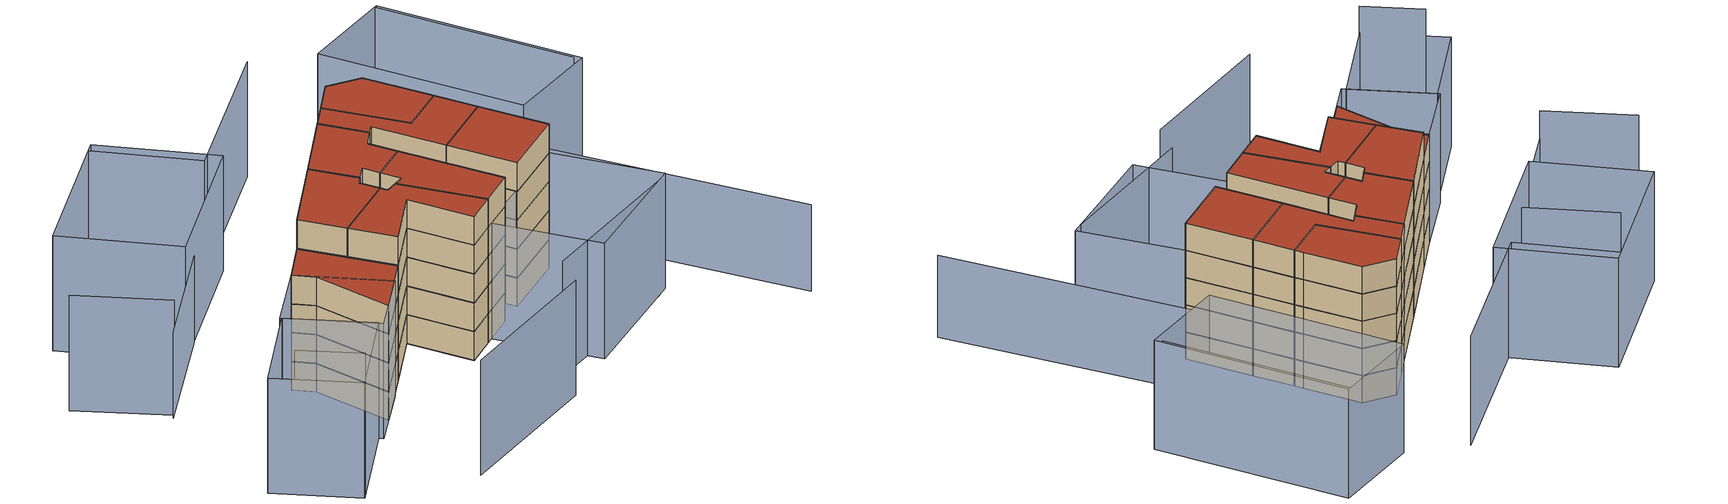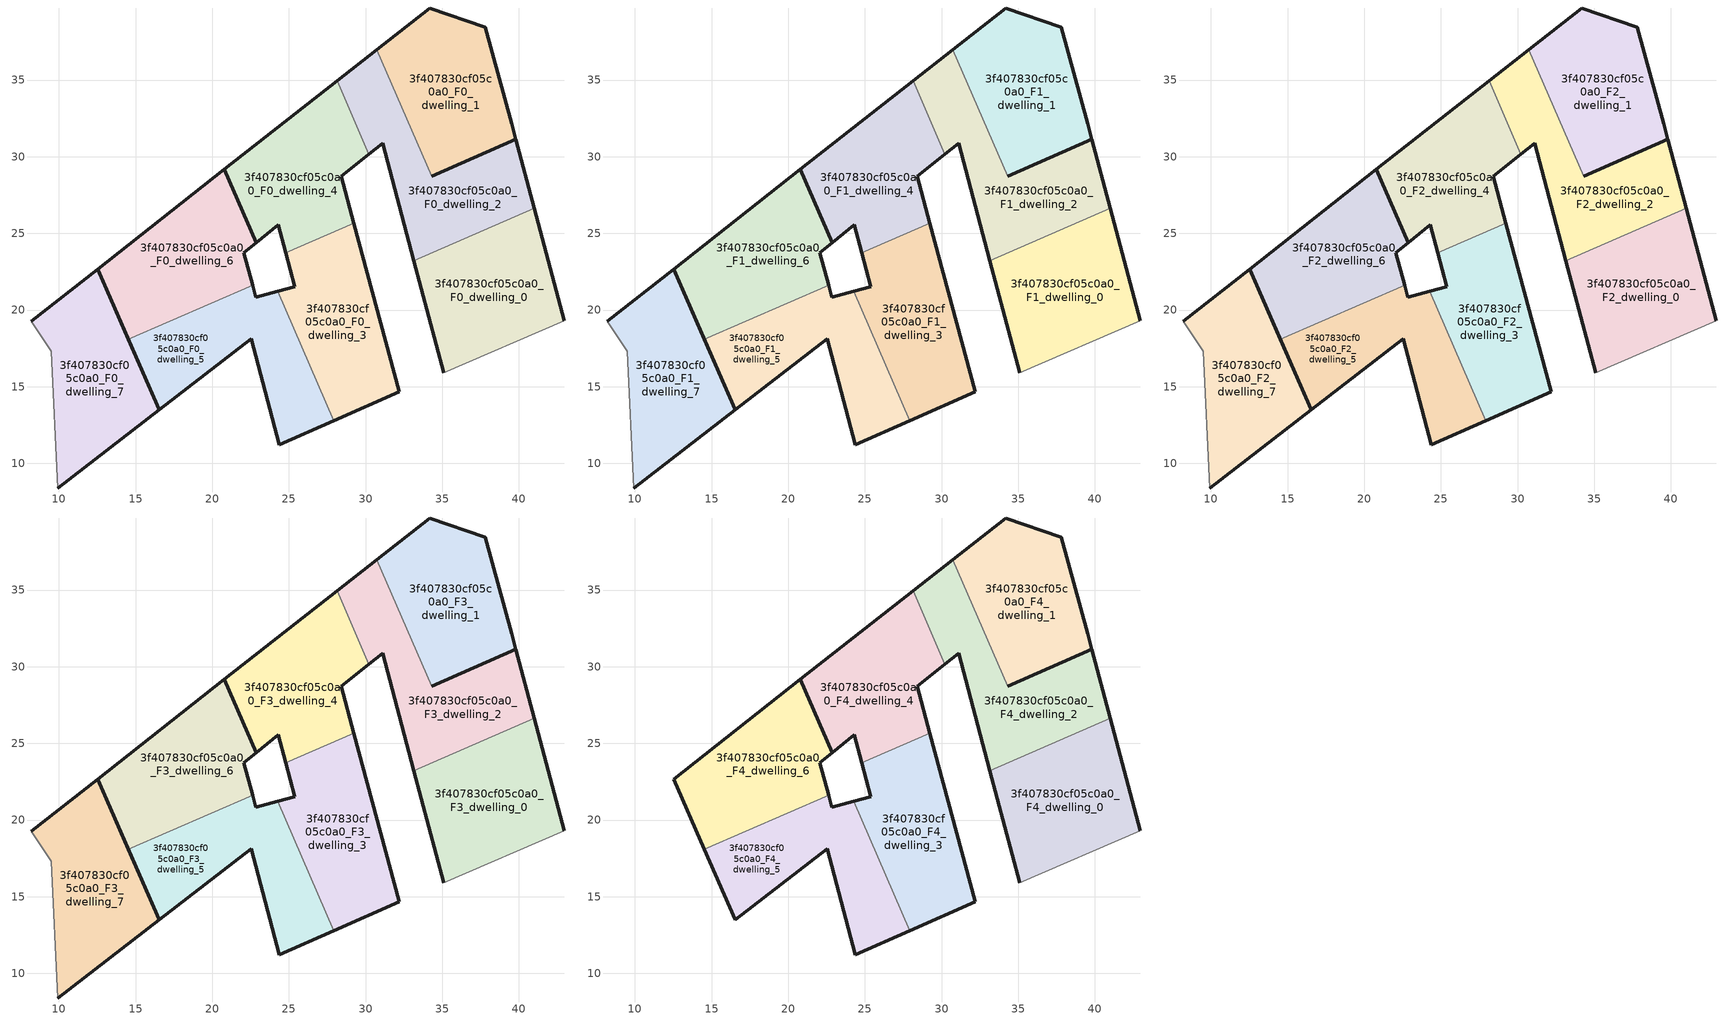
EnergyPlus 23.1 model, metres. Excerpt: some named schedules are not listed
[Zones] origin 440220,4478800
3f407830cf05c0a0_F0_dwelling_0
 floor ground (EU_floor_Construction): 42.96,19.3 41.01,26.62 33.16,23.21 35.09,15.92 z0
 wall outside (EU_wall_Construction): 35.09,15.92 33.16,23.21 / 41.01,26.62 42.96,19.3 z0:3
 wall adiabatic (EU_wall_Construction): 42.96,19.3 35.09,15.92 z0:3
 wall to 3f407830cf05c0a0_F0_dwelling_2 (EU_wall_Construction): 33.16,23.21 41.01,26.62 z0:3
3f407830cf05c0a0_F0_dwelling_1
 floor ground (EU_floor_Construction): 39.81,31.13 39.54,32.14 37.82,38.44 34.2,39.7 30.72,36.96 34.3,28.73 z0
 wall outside (EU_wall_Construction): 30.72,36.96 34.2,39.7 37.82,38.44 39.54,32.14 39.81,31.13 34.3,28.73 z0:3
 wall to 3f407830cf05c0a0_F0_dwelling_2 (EU_wall_Construction): 34.3,28.73 30.72,36.96 z0:3
3f407830cf05c0a0_F0_dwelling_2
 floor ground (EU_floor_Construction): 41.01,26.62 39.81,31.13 34.3,28.73 30.72,36.96 28.14,34.94 30.22,30.17 31.12,30.87 33.16,23.21 z0
 wall outside (EU_wall_Construction): 33.16,23.21 31.12,30.87 30.22,30.17 / 28.14,34.94 30.72,36.96 / 34.3,28.73 39.81,31.13 41.01,26.62 z0:3
 wall to 3f407830cf05c0a0_F0_dwelling_4 (EU_wall_Construction): 30.22,30.17 28.14,34.94 z0:3
3f407830cf05c0a0_F0_dwelling_3
 floor ground (EU_floor_Construction): 32.2,14.67 29.24,25.66 24.81,23.73 25.4,21.52 24.26,21.22 27.94,12.79 z0
 wall outside (EU_wall_Construction): 24.26,21.22 25.4,21.52 24.81,23.73 / 29.24,25.66 32.2,14.67 27.94,12.79 z0:3
 wall to 3f407830cf05c0a0_F0_dwelling_5 (EU_wall_Construction): 27.94,12.79 24.26,21.22 z0:3
 wall to 3f407830cf05c0a0_F0_dwelling_4 (EU_wall_Construction): 24.81,23.73 29.24,25.66 z0:3
3f407830cf05c0a0_F0_dwelling_4
 floor ground (EU_floor_Construction): 29.24,25.66 28.41,28.74 30.22,30.17 28.14,34.94 20.8,29.17 22.88,24.4 24.32,25.56 24.81,23.73 z0
 wall outside (EU_wall_Construction): 30.22,30.17 28.41,28.74 29.24,25.66 / 24.81,23.73 24.32,25.56 22.88,24.4 20.8,29.17 28.14,34.94 z0:3
3f407830cf05c0a0_F0_dwelling_5
 floor ground (EU_floor_Construction): 27.94,12.79 24.26,21.22 22.85,20.85 22.63,21.63 14.53,18.1 16.53,13.49 22.55,18.14 24.36,11.2 z0
 wall outside (EU_wall_Construction): 27.94,12.79 24.36,11.2 22.55,18.14 16.53,13.49 14.53,18.1 / 22.63,21.63 22.85,20.85 24.26,21.22 z0:3
 wall to 3f407830cf05c0a0_F0_dwelling_6 (EU_wall_Construction): 14.53,18.1 22.63,21.63 z0:3
3f407830cf05c0a0_F0_dwelling_6
 floor ground (EU_floor_Construction): 22.63,21.63 22.05,23.74 22.88,24.4 20.8,29.17 12.54,22.67 14.53,18.1 z0
 wall outside (EU_wall_Construction): 14.53,18.1 12.54,22.67 20.8,29.17 22.88,24.4 22.05,23.74 22.63,21.63 z0:3
3f407830cf05c0a0_F0_dwelling_7
 floor ground (EU_floor_Construction): 16.53,13.49 12.54,22.67 8.2,19.27 9.52,17.32 9.95,8.4 z0
 wall outside (EU_wall_Construction): 8.2,19.27 12.54,22.67 16.53,13.49 9.95,8.4 z0:3
 wall adiabatic (EU_wall_Construction): 9.95,8.4 9.52,17.32 8.2,19.27 z0:3
3f407830cf05c0a0_F1_dwelling_0
 floor to 3f407830cf05c0a0_F0_dwelling_0 (EU_floor_Construction): 42.96,19.3 41.01,26.62 33.16,23.21 35.09,15.92 z3
 wall outside (EU_wall_Construction): 35.09,15.92 33.16,23.21 / 41.01,26.62 42.96,19.3 z3:6
 wall adiabatic (EU_wall_Construction): 42.96,19.3 35.09,15.92 z3:6
 wall to 3f407830cf05c0a0_F1_dwelling_2 (EU_wall_Construction): 33.16,23.21 41.01,26.62 z3:6
3f407830cf05c0a0_F1_dwelling_1
 floor to 3f407830cf05c0a0_F0_dwelling_1 (EU_floor_Construction): 39.81,31.13 39.54,32.14 37.82,38.44 34.2,39.7 30.72,36.96 34.3,28.73 z3
 wall outside (EU_wall_Construction): 30.72,36.96 34.2,39.7 37.82,38.44 39.54,32.14 39.81,31.13 34.3,28.73 z3:6
 wall to 3f407830cf05c0a0_F1_dwelling_2 (EU_wall_Construction): 34.3,28.73 30.72,36.96 z3:6
3f407830cf05c0a0_F1_dwelling_2
 floor to 3f407830cf05c0a0_F0_dwelling_2 (EU_floor_Construction): 41.01,26.62 39.81,31.13 34.3,28.73 30.72,36.96 28.14,34.94 30.22,30.17 31.12,30.87 33.16,23.21 z3
 wall outside (EU_wall_Construction): 33.16,23.21 31.12,30.87 30.22,30.17 / 28.14,34.94 30.72,36.96 / 34.3,28.73 39.81,31.13 41.01,26.62 z3:6
 wall to 3f407830cf05c0a0_F1_dwelling_4 (EU_wall_Construction): 30.22,30.17 28.14,34.94 z3:6
3f407830cf05c0a0_F1_dwelling_3
 floor to 3f407830cf05c0a0_F0_dwelling_3 (EU_floor_Construction): 32.2,14.67 29.24,25.66 24.81,23.73 25.4,21.52 24.26,21.22 27.94,12.79 z3
 wall outside (EU_wall_Construction): 24.26,21.22 25.4,21.52 24.81,23.73 / 29.24,25.66 32.2,14.67 27.94,12.79 z3:6
 wall to 3f407830cf05c0a0_F1_dwelling_5 (EU_wall_Construction): 27.94,12.79 24.26,21.22 z3:6
 wall to 3f407830cf05c0a0_F1_dwelling_4 (EU_wall_Construction): 24.81,23.73 29.24,25.66 z3:6
3f407830cf05c0a0_F1_dwelling_4
 floor to 3f407830cf05c0a0_F0_dwelling_4 (EU_floor_Construction): 29.24,25.66 28.41,28.74 30.22,30.17 28.14,34.94 20.8,29.17 22.88,24.4 24.32,25.56 24.81,23.73 z3
 wall outside (EU_wall_Construction): 30.22,30.17 28.41,28.74 29.24,25.66 / 24.81,23.73 24.32,25.56 22.88,24.4 20.8,29.17 28.14,34.94 z3:6
3f407830cf05c0a0_F1_dwelling_5
 floor to 3f407830cf05c0a0_F0_dwelling_5 (EU_floor_Construction): 27.94,12.79 24.26,21.22 22.85,20.85 22.63,21.63 14.53,18.1 16.53,13.49 22.55,18.14 24.36,11.2 z3
 wall outside (EU_wall_Construction): 27.94,12.79 24.36,11.2 22.55,18.14 16.53,13.49 14.53,18.1 / 22.63,21.63 22.85,20.85 24.26,21.22 z3:6
 wall to 3f407830cf05c0a0_F1_dwelling_6 (EU_wall_Construction): 14.53,18.1 22.63,21.63 z3:6
3f407830cf05c0a0_F1_dwelling_6
 floor to 3f407830cf05c0a0_F0_dwelling_6 (EU_floor_Construction): 22.63,21.63 22.05,23.74 22.88,24.4 20.8,29.17 12.54,22.67 14.53,18.1 z3
 wall outside (EU_wall_Construction): 14.53,18.1 12.54,22.67 20.8,29.17 22.88,24.4 22.05,23.74 22.63,21.63 z3:6
3f407830cf05c0a0_F1_dwelling_7
 floor to 3f407830cf05c0a0_F0_dwelling_7 (EU_floor_Construction): 16.53,13.49 12.54,22.67 8.2,19.27 9.52,17.32 9.94,8.4 z3
 wall outside (EU_wall_Construction): 8.2,19.27 12.54,22.67 16.53,13.49 9.95,8.4 z3:6
 wall adiabatic (EU_wall_Construction): 9.95,8.4 9.52,17.32 8.2,19.27 z3:6
3f407830cf05c0a0_F2_dwelling_0
 floor to 3f407830cf05c0a0_F1_dwelling_0 (EU_floor_Construction): 42.96,19.3 41.01,26.62 33.16,23.21 35.09,15.92 z6
 wall outside (EU_wall_Construction): 35.09,15.92 33.16,23.21 / 41.01,26.62 42.96,19.3 z6:9
 wall adiabatic (EU_wall_Construction): 42.96,19.3 35.09,15.92 z6:9
 wall to 3f407830cf05c0a0_F2_dwelling_2 (EU_wall_Construction): 33.16,23.21 41.01,26.62 z6:9
3f407830cf05c0a0_F2_dwelling_1
 floor to 3f407830cf05c0a0_F1_dwelling_1 (EU_floor_Construction): 39.81,31.13 39.54,32.14 37.82,38.44 34.2,39.7 30.72,36.96 34.3,28.73 z6
 wall outside (EU_wall_Construction): 30.72,36.96 34.2,39.7 37.82,38.44 39.54,32.14 39.81,31.13 34.3,28.73 z6:9
 wall to 3f407830cf05c0a0_F2_dwelling_2 (EU_wall_Construction): 34.3,28.73 30.72,36.96 z6:9
3f407830cf05c0a0_F2_dwelling_2
 floor to 3f407830cf05c0a0_F1_dwelling_2 (EU_floor_Construction): 41.01,26.62 39.81,31.13 34.3,28.73 30.72,36.96 28.14,34.94 30.22,30.17 31.12,30.87 33.16,23.21 z6
 wall outside (EU_wall_Construction): 33.16,23.21 31.12,30.87 30.22,30.17 / 28.14,34.94 30.72,36.96 / 34.3,28.73 39.81,31.13 41.01,26.62 z6:9
 wall to 3f407830cf05c0a0_F2_dwelling_4 (EU_wall_Construction): 30.22,30.17 28.14,34.94 z6:9
3f407830cf05c0a0_F2_dwelling_3
 floor to 3f407830cf05c0a0_F1_dwelling_3 (EU_floor_Construction): 32.2,14.67 29.24,25.66 24.81,23.73 25.4,21.52 24.26,21.22 27.94,12.79 z6
 wall outside (EU_wall_Construction): 24.26,21.22 25.4,21.52 24.81,23.73 / 29.24,25.66 32.2,14.67 27.94,12.79 z6:9
 wall to 3f407830cf05c0a0_F2_dwelling_5 (EU_wall_Construction): 27.94,12.79 24.26,21.22 z6:9
 wall to 3f407830cf05c0a0_F2_dwelling_4 (EU_wall_Construction): 24.81,23.73 29.24,25.66 z6:9
3f407830cf05c0a0_F2_dwelling_4
 floor to 3f407830cf05c0a0_F1_dwelling_4 (EU_floor_Construction): 29.24,25.66 28.41,28.74 30.22,30.17 28.14,34.94 20.8,29.17 22.88,24.4 24.32,25.56 24.81,23.73 z6
 wall outside (EU_wall_Construction): 30.22,30.17 28.41,28.74 29.24,25.66 / 24.81,23.73 24.32,25.56 22.88,24.4 20.8,29.17 28.14,34.94 z6:9
3f407830cf05c0a0_F2_dwelling_5
 floor to 3f407830cf05c0a0_F1_dwelling_5 (EU_floor_Construction): 27.94,12.79 24.26,21.22 22.85,20.85 22.63,21.63 14.53,18.1 16.53,13.49 22.55,18.14 24.36,11.2 z6
 wall outside (EU_wall_Construction): 27.94,12.79 24.36,11.2 22.55,18.14 16.53,13.49 14.53,18.1 / 22.63,21.63 22.85,20.85 24.26,21.22 z6:9
 wall to 3f407830cf05c0a0_F2_dwelling_6 (EU_wall_Construction): 14.53,18.1 22.63,21.63 z6:9
3f407830cf05c0a0_F2_dwelling_6
 floor to 3f407830cf05c0a0_F1_dwelling_6 (EU_floor_Construction): 22.63,21.63 22.05,23.74 22.88,24.4 20.8,29.17 12.54,22.67 14.53,18.1 z6
 wall outside (EU_wall_Construction): 14.53,18.1 12.54,22.67 20.8,29.17 22.88,24.4 22.05,23.74 22.63,21.63 z6:9
3f407830cf05c0a0_F2_dwelling_7
 floor to 3f407830cf05c0a0_F1_dwelling_7 (EU_floor_Construction): 16.53,13.49 12.54,22.67 8.2,19.27 9.52,17.32 9.94,8.4 z6
 wall outside (EU_wall_Construction): 8.2,19.27 12.54,22.67 16.53,13.49 9.95,8.4 z6:9
 wall adiabatic (EU_wall_Construction): 9.95,8.4 9.52,17.32 8.2,19.27 z6:9
3f407830cf05c0a0_F3_dwelling_0
 floor to 3f407830cf05c0a0_F2_dwelling_0 (EU_floor_Construction): 42.96,19.3 41.01,26.62 33.16,23.21 35.09,15.92 z9
 wall outside (EU_wall_Construction): 35.09,15.92 33.16,23.21 / 41.01,26.62 42.96,19.3 z9:12
 wall adiabatic (EU_wall_Construction): 42.96,19.3 35.09,15.92 z9:12
 wall to 3f407830cf05c0a0_F3_dwelling_2 (EU_wall_Construction): 33.16,23.21 41.01,26.62 z9:12
3f407830cf05c0a0_F3_dwelling_1
 floor to 3f407830cf05c0a0_F2_dwelling_1 (EU_floor_Construction): 39.81,31.13 39.54,32.14 37.82,38.44 34.2,39.7 30.72,36.96 34.3,28.73 z9
 wall outside (EU_wall_Construction): 30.72,36.96 34.2,39.7 37.82,38.44 39.54,32.14 39.81,31.13 34.3,28.73 z9:12
 wall to 3f407830cf05c0a0_F3_dwelling_2 (EU_wall_Construction): 34.3,28.73 30.72,36.96 z9:12
3f407830cf05c0a0_F3_dwelling_2
 floor to 3f407830cf05c0a0_F2_dwelling_2 (EU_floor_Construction): 41.01,26.62 39.81,31.13 34.3,28.73 30.72,36.96 28.14,34.94 30.22,30.17 31.12,30.87 33.16,23.21 z9
 wall outside (EU_wall_Construction): 33.16,23.21 31.12,30.87 30.22,30.17 / 28.14,34.94 30.72,36.96 / 34.3,28.73 39.81,31.13 41.01,26.62 z9:12
 wall to 3f407830cf05c0a0_F3_dwelling_4 (EU_wall_Construction): 30.22,30.17 28.14,34.94 z9:12
3f407830cf05c0a0_F3_dwelling_3
 floor to 3f407830cf05c0a0_F2_dwelling_3 (EU_floor_Construction): 32.2,14.67 29.24,25.66 24.81,23.73 25.4,21.52 24.26,21.22 27.94,12.79 z9
 wall outside (EU_wall_Construction): 24.26,21.22 25.4,21.52 24.81,23.73 / 29.24,25.66 32.2,14.67 27.94,12.79 z9:12
 wall to 3f407830cf05c0a0_F3_dwelling_5 (EU_wall_Construction): 27.94,12.79 24.26,21.22 z9:12
 wall to 3f407830cf05c0a0_F3_dwelling_4 (EU_wall_Construction): 24.81,23.73 29.24,25.66 z9:12
3f407830cf05c0a0_F3_dwelling_4
 floor to 3f407830cf05c0a0_F2_dwelling_4 (EU_floor_Construction): 29.24,25.66 28.41,28.74 30.22,30.17 28.14,34.94 20.8,29.17 22.88,24.4 24.32,25.56 24.81,23.73 z9
 wall outside (EU_wall_Construction): 30.22,30.17 28.41,28.74 29.24,25.66 / 24.81,23.73 24.32,25.56 22.88,24.4 20.8,29.17 28.14,34.94 z9:12
3f407830cf05c0a0_F3_dwelling_5
 floor to 3f407830cf05c0a0_F2_dwelling_5 (EU_floor_Construction): 27.94,12.79 24.26,21.22 22.85,20.85 22.63,21.63 14.53,18.1 16.53,13.49 22.55,18.14 24.36,11.2 z9
 wall outside (EU_wall_Construction): 27.94,12.79 24.36,11.2 22.55,18.14 16.53,13.49 14.53,18.1 / 22.63,21.63 22.85,20.85 24.26,21.22 z9:12
 wall to 3f407830cf05c0a0_F3_dwelling_6 (EU_wall_Construction): 14.53,18.1 22.63,21.63 z9:12
3f407830cf05c0a0_F3_dwelling_6
 floor to 3f407830cf05c0a0_F2_dwelling_6 (EU_floor_Construction): 22.63,21.63 22.05,23.74 22.88,24.4 20.8,29.17 12.54,22.67 14.53,18.1 z9
 wall outside (EU_wall_Construction): 14.53,18.1 12.54,22.67 20.8,29.17 22.88,24.4 22.05,23.74 22.63,21.63 z9:12
3f407830cf05c0a0_F3_dwelling_7
 floor to 3f407830cf05c0a0_F2_dwelling_7 (EU_floor_Construction): 16.53,13.49 12.54,22.67 8.2,19.27 9.52,17.32 9.94,8.4 z9
 wall outside (EU_wall_Construction): 8.2,19.27 12.54,22.67 16.53,13.49 9.95,8.4 z9:12
 wall adiabatic (EU_wall_Construction): 9.95,8.4 9.52,17.32 8.2,19.27 z9:12
 roof outside (EU_roof_Construction): 12.54,22.67 16.53,13.49 9.95,8.4 9.52,17.32 8.2,19.27 z12
3f407830cf05c0a0_F4_dwelling_0
 floor to 3f407830cf05c0a0_F3_dwelling_0 (EU_floor_Construction): 42.96,19.3 41.01,26.62 33.16,23.21 35.09,15.92 z12
 wall outside (EU_wall_Construction): 35.09,15.92 33.16,23.21 / 41.01,26.62 42.96,19.3 z12:15
 wall adiabatic (EU_wall_Construction): 42.96,19.3 35.09,15.92 z12:15
 wall to 3f407830cf05c0a0_F4_dwelling_2 (EU_wall_Construction): 33.16,23.21 41.01,26.62 z12:15
 roof outside (EU_roof_Construction): 41.01,26.62 42.96,19.3 35.09,15.92 33.16,23.21 z15
3f407830cf05c0a0_F4_dwelling_1
 floor to 3f407830cf05c0a0_F3_dwelling_1 (EU_floor_Construction): 39.81,31.13 39.54,32.14 37.82,38.44 34.2,39.7 30.72,36.96 34.3,28.73 z12
 wall outside (EU_wall_Construction): 30.72,36.96 34.2,39.7 37.82,38.44 39.54,32.14 39.81,31.13 34.3,28.73 z12:15
 wall to 3f407830cf05c0a0_F4_dwelling_2 (EU_wall_Construction): 34.3,28.73 30.72,36.96 z12:15
 roof outside (EU_roof_Construction): 37.82,38.44 39.54,32.14 39.81,31.13 34.3,28.73 30.72,36.96 34.2,39.7 z15
3f407830cf05c0a0_F4_dwelling_2
 floor to 3f407830cf05c0a0_F3_dwelling_2 (EU_floor_Construction): 41.01,26.62 39.81,31.13 34.3,28.73 30.72,36.96 28.14,34.94 30.22,30.17 31.12,30.87 33.16,23.21 z12
 wall outside (EU_wall_Construction): 33.16,23.21 31.12,30.87 30.22,30.17 / 28.14,34.94 30.72,36.96 / 34.3,28.73 39.81,31.13 41.01,26.62 z12:15
 wall to 3f407830cf05c0a0_F4_dwelling_4 (EU_wall_Construction): 30.22,30.17 28.14,34.94 z12:15
 roof outside (EU_roof_Construction): 39.81,31.13 41.01,26.62 33.16,23.21 31.12,30.87 30.22,30.17 28.14,34.94 30.72,36.96 34.3,28.73 z15
3f407830cf05c0a0_F4_dwelling_3
 floor to 3f407830cf05c0a0_F3_dwelling_3 (EU_floor_Construction): 32.2,14.67 29.24,25.66 24.81,23.73 25.4,21.52 24.26,21.22 27.94,12.79 z12
 wall outside (EU_wall_Construction): 24.26,21.22 25.4,21.52 24.81,23.73 / 29.24,25.66 32.2,14.67 27.94,12.79 z12:15
 wall to 3f407830cf05c0a0_F4_dwelling_5 (EU_wall_Construction): 27.94,12.79 24.26,21.22 z12:15
 wall to 3f407830cf05c0a0_F4_dwelling_4 (EU_wall_Construction): 24.81,23.73 29.24,25.66 z12:15
 roof outside (EU_roof_Construction): 29.24,25.66 32.2,14.67 27.94,12.79 24.26,21.22 25.4,21.52 24.81,23.73 z15
3f407830cf05c0a0_F4_dwelling_4
 floor to 3f407830cf05c0a0_F3_dwelling_4 (EU_floor_Construction): 29.24,25.66 28.41,28.74 30.22,30.17 28.14,34.94 20.8,29.17 22.88,24.4 24.32,25.56 24.81,23.73 z12
 wall outside (EU_wall_Construction): 30.22,30.17 28.41,28.74 29.24,25.66 / 24.81,23.73 24.32,25.56 22.88,24.4 20.8,29.17 28.14,34.94 z12:15
 roof outside (EU_roof_Construction): 28.14,34.94 30.22,30.17 28.41,28.74 29.24,25.66 24.81,23.73 24.32,25.56 22.88,24.4 20.8,29.17 z15
3f407830cf05c0a0_F4_dwelling_5
 floor to 3f407830cf05c0a0_F3_dwelling_5 (EU_floor_Construction): 27.94,12.79 24.26,21.22 22.85,20.85 22.63,21.63 14.53,18.1 16.53,13.49 22.55,18.14 24.36,11.2 z12
 wall outside (EU_wall_Construction): 27.94,12.79 24.36,11.2 22.55,18.14 16.53,13.49 14.53,18.1 / 22.63,21.63 22.85,20.85 24.26,21.22 z12:15
 wall to 3f407830cf05c0a0_F4_dwelling_6 (EU_wall_Construction): 14.53,18.1 22.63,21.63 z12:15
 roof outside (EU_roof_Construction): 24.26,21.22 27.94,12.79 24.36,11.2 22.55,18.14 16.53,13.49 14.53,18.1 22.63,21.63 22.85,20.85 z15
3f407830cf05c0a0_F4_dwelling_6
 floor to 3f407830cf05c0a0_F3_dwelling_6 (EU_floor_Construction): 22.63,21.63 22.05,23.74 22.88,24.4 20.8,29.17 12.54,22.67 14.53,18.1 z12
 wall outside (EU_wall_Construction): 14.53,18.1 12.54,22.67 20.8,29.17 22.88,24.4 22.05,23.74 22.63,21.63 z12:15
 roof outside (EU_roof_Construction): 20.8,29.17 22.88,24.4 22.05,23.74 22.63,21.63 14.53,18.1 12.54,22.67 z15
shading: -6.96,4.36 -2.94,-0.86 z0:15; -9.02,31.32 -2.99,23.63 / 7.77,-5.48 25.72,-0.52 / 27.74,3.03 45.99,8.02 / 37.11,52.48 19.61,41.28 / 19.61,41.28 13.69,50.54 / 58.69,31.19 53.35,51.64 / 6.75,6.63 -3.06,-0.9 / -3.06,-0.9 -8.57,6.28 / -8.57,6.28 1.24,13.81 / 1.24,13.81 6.75,6.63 / 6.95,6.16 1.11,13.98 / 1.11,13.98 8.2,19.27 / 8.2,19.27 14.04,11.45 / 14.04,11.45 6.95,6.16 / 47.35,8.58 33.02,2.72 / 33.02,2.72 28.63,13.44 / 28.63,13.44 42.96,19.3 / 42.96,19.3 47.35,8.58 / 48.38,27.73 42.82,48.87 / 42.82,48.87 53.62,51.71 / 53.62,51.71 59.18,30.56 / 59.18,30.56 48.38,27.73 / -1.18,40.91 14.74,51.27 / 14.74,51.27 21.6,40.75 / 21.6,40.75 5.67,30.38 / 5.67,30.38 -1.18,40.91 z0:12; 3.27,40.54 9.15,32.62 / 9.15,32.62 -3.52,23.21 / 56.26,-1.62 46.7,27.21 z0:9
[Building]
EU S2 Campaign: North Axis=0; Terrain=City; Solar Distribution=FullExterior
[Site:Location]
Madrid: Latitude=40.5; Longitude=-3.5; Time Zone=1; Elevation=609
[SizingPeriod:WeatherFileDays]
AnnualSizingPeriod: Begin Month=1; Begin Day of Month=1; End Month=12; End Day of Month=31; Day of Week for Start Day=Monday; Use Weather File Daylight Saving Period=No; Use Weather File Rain and Snow Indicators=No
[MATERIAL]
EU_InternalMass_Material: Roughness=MediumRough; Thickness=0.1; Conductivity=1; Density=1800; Specific Heat=900; Thermal Absorptance=0.9; Solar Absorptance=0.7; Visible Absorptance=0.7
[MATERIAL:NOMASS] Roughness=MediumRough; Thermal Absorptance=0.9; Solar Absorptance=0.7; Visible Absorptance=0.7
Name | Thermal Resistance
EU_wall_NoMass | 0.609216
EU_roof_NoMass | 0.513268
EU_floor_NoMass | 0.568163
[CONSTRUCTION]
EU_wall_Construction: EU_wall_NoMass
EU_roof_Construction: EU_roof_NoMass
EU_floor_Construction: EU_floor_NoMass
EU_InternalMass_Construction: EU_InternalMass_Material
[ZONE] Type=1; Multiplier=1; Ceiling Height=autocalculate; Floor Area=autocalculate; Part of Total Floor Area=Yes
Name | Volume
3f407830cf05c0a0_F0_dwelling_0 | 191.929
3f407830cf05c0a0_F1_dwelling_0; 3f407830cf05c0a0_F2_dwelling_0; 3f407830cf05c0a0_F3_dwelling_0; 3f407830cf05c0a0_F4_dwelling_0 | 191.93
3f407830cf05c0a0_F0_dwelling_1; 3f407830cf05c0a0_F1_dwelling_1; 3f407830cf05c0a0_F2_dwelling_1; 3f407830cf05c0a0_F3_dwelling_1; 3f407830cf05c0a0_F4_dwelling_1 | 184.603
3f407830cf05c0a0_F0_dwelling_2 | 191.925
3f407830cf05c0a0_F1_dwelling_2; 3f407830cf05c0a0_F2_dwelling_2; 3f407830cf05c0a0_F3_dwelling_2; 3f407830cf05c0a0_F4_dwelling_2 | 191.923
3f407830cf05c0a0_F0_dwelling_3; 3f407830cf05c0a0_F1_dwelling_3; 3f407830cf05c0a0_F2_dwelling_3; 3f407830cf05c0a0_F3_dwelling_3; 3f407830cf05c0a0_F4_dwelling_3 | 177.275
3f407830cf05c0a0_F0_dwelling_4 | 177.285
3f407830cf05c0a0_F1_dwelling_4; 3f407830cf05c0a0_F2_dwelling_4; 3f407830cf05c0a0_F3_dwelling_4; 3f407830cf05c0a0_F4_dwelling_4 | 177.286
3f407830cf05c0a0_F0_dwelling_5 | 184.614
3f407830cf05c0a0_F1_dwelling_5; 3f407830cf05c0a0_F2_dwelling_5; 3f407830cf05c0a0_F3_dwelling_5; 3f407830cf05c0a0_F4_dwelling_5 | 184.615
3f407830cf05c0a0_F0_dwelling_6 | 184.604
3f407830cf05c0a0_F1_dwelling_6; 3f407830cf05c0a0_F2_dwelling_6; 3f407830cf05c0a0_F3_dwelling_6; 3f407830cf05c0a0_F4_dwelling_6; 3f407830cf05c0a0_F0_dwelling_7 | 184.605
3f407830cf05c0a0_F1_dwelling_7; 3f407830cf05c0a0_F2_dwelling_7; 3f407830cf05c0a0_F3_dwelling_7 | 184.606
[INTERNALMASS] Construction=EU_InternalMass_Construction
Name | Zone or ZoneList | Surface Area
3f407830cf05c0a0_F0_dwelling_0_EU_InternalMass | 3f407830cf05c0a0_F0_dwelling_0 | 63.9775
3f407830cf05c0a0_F0_dwelling_1_EU_InternalMass | 3f407830cf05c0a0_F0_dwelling_1 | 61.5342
3f407830cf05c0a0_F0_dwelling_2_EU_InternalMass | 3f407830cf05c0a0_F0_dwelling_2 | 63.9755
3f407830cf05c0a0_F0_dwelling_3_EU_InternalMass | 3f407830cf05c0a0_F0_dwelling_3 | 59.0924
3f407830cf05c0a0_F0_dwelling_4_EU_InternalMass | 3f407830cf05c0a0_F0_dwelling_4 | 59.0918
3f407830cf05c0a0_F0_dwelling_5_EU_InternalMass | 3f407830cf05c0a0_F0_dwelling_5 | 61.5371
3f407830cf05c0a0_F0_dwelling_6_EU_InternalMass | 3f407830cf05c0a0_F0_dwelling_6 | 61.5336
3f407830cf05c0a0_F0_dwelling_7_EU_InternalMass | 3f407830cf05c0a0_F0_dwelling_7 | 61.535
3f407830cf05c0a0_F1_dwelling_0_EU_InternalMass | 3f407830cf05c0a0_F1_dwelling_0 | 63.9775
3f407830cf05c0a0_F1_dwelling_1_EU_InternalMass | 3f407830cf05c0a0_F1_dwelling_1 | 61.5342
3f407830cf05c0a0_F1_dwelling_2_EU_InternalMass | 3f407830cf05c0a0_F1_dwelling_2 | 63.9755
3f407830cf05c0a0_F1_dwelling_3_EU_InternalMass | 3f407830cf05c0a0_F1_dwelling_3 | 59.0924
3f407830cf05c0a0_F1_dwelling_4_EU_InternalMass | 3f407830cf05c0a0_F1_dwelling_4 | 59.0918
3f407830cf05c0a0_F1_dwelling_5_EU_InternalMass | 3f407830cf05c0a0_F1_dwelling_5 | 61.5371
3f407830cf05c0a0_F1_dwelling_6_EU_InternalMass | 3f407830cf05c0a0_F1_dwelling_6 | 61.5336
3f407830cf05c0a0_F1_dwelling_7_EU_InternalMass | 3f407830cf05c0a0_F1_dwelling_7 | 61.535
3f407830cf05c0a0_F2_dwelling_0_EU_InternalMass | 3f407830cf05c0a0_F2_dwelling_0 | 63.9775
3f407830cf05c0a0_F2_dwelling_1_EU_InternalMass | 3f407830cf05c0a0_F2_dwelling_1 | 61.5342
3f407830cf05c0a0_F2_dwelling_2_EU_InternalMass | 3f407830cf05c0a0_F2_dwelling_2 | 63.9755
3f407830cf05c0a0_F2_dwelling_3_EU_InternalMass | 3f407830cf05c0a0_F2_dwelling_3 | 59.0924
3f407830cf05c0a0_F2_dwelling_4_EU_InternalMass | 3f407830cf05c0a0_F2_dwelling_4 | 59.0918
3f407830cf05c0a0_F2_dwelling_5_EU_InternalMass | 3f407830cf05c0a0_F2_dwelling_5 | 61.5371
3f407830cf05c0a0_F2_dwelling_6_EU_InternalMass | 3f407830cf05c0a0_F2_dwelling_6 | 61.5336
3f407830cf05c0a0_F2_dwelling_7_EU_InternalMass | 3f407830cf05c0a0_F2_dwelling_7 | 61.535
3f407830cf05c0a0_F3_dwelling_0_EU_InternalMass | 3f407830cf05c0a0_F3_dwelling_0 | 63.9775
3f407830cf05c0a0_F3_dwelling_1_EU_InternalMass | 3f407830cf05c0a0_F3_dwelling_1 | 61.5342
3f407830cf05c0a0_F3_dwelling_2_EU_InternalMass | 3f407830cf05c0a0_F3_dwelling_2 | 63.9755
3f407830cf05c0a0_F3_dwelling_3_EU_InternalMass | 3f407830cf05c0a0_F3_dwelling_3 | 59.0924
3f407830cf05c0a0_F3_dwelling_4_EU_InternalMass | 3f407830cf05c0a0_F3_dwelling_4 | 59.0918
3f407830cf05c0a0_F3_dwelling_5_EU_InternalMass | 3f407830cf05c0a0_F3_dwelling_5 | 61.5371
3f407830cf05c0a0_F3_dwelling_6_EU_InternalMass | 3f407830cf05c0a0_F3_dwelling_6 | 61.5336
3f407830cf05c0a0_F3_dwelling_7_EU_InternalMass | 3f407830cf05c0a0_F3_dwelling_7 | 61.535
3f407830cf05c0a0_F4_dwelling_0_EU_InternalMass | 3f407830cf05c0a0_F4_dwelling_0 | 70.3345
3f407830cf05c0a0_F4_dwelling_1_EU_InternalMass | 3f407830cf05c0a0_F4_dwelling_1 | 60.0004
3f407830cf05c0a0_F4_dwelling_2_EU_InternalMass | 3f407830cf05c0a0_F4_dwelling_2 | 47.8394
3f407830cf05c0a0_F4_dwelling_3_EU_InternalMass | 3f407830cf05c0a0_F4_dwelling_3 | 48.1663
3f407830cf05c0a0_F4_dwelling_4_EU_InternalMass | 3f407830cf05c0a0_F4_dwelling_4 | 145.6
3f407830cf05c0a0_F4_dwelling_5_EU_InternalMass | 3f407830cf05c0a0_F4_dwelling_5 | 85.8163
3f407830cf05c0a0_F4_dwelling_6_EU_InternalMass | 3f407830cf05c0a0_F4_dwelling_6 | 34.5263
[OTHEREQUIPMENT] Fuel Type=Electricity; Design Level Calculation Method=Watts/Area; Power per Zone Floor Area=1; Fraction Latent=0; Fraction Radiant=0; Fraction Lost=0; Carbon Dioxide Generation Rate=0; EndUse Subcategory=EU_Step8_InternalGains
Name | Zone or ZoneList or Space or SpaceList | Schedule
EU_Step8_InternalGain_3f407830cf05c0a0_F0_dwelling_0_f000 | 3f407830cf05c0a0_F0_dwelling_0 | EU_Step8_GainSchedule_3f407830cf05c0a0_F0_dwelling_0_f000
EU_Step8_InternalGain_3f407830cf05c0a0_F0_dwelling_1_f000 | 3f407830cf05c0a0_F0_dwelling_1 | EU_Step8_GainSchedule_3f407830cf05c0a0_F0_dwelling_1_f000
EU_Step8_InternalGain_3f407830cf05c0a0_F0_dwelling_2_f000 | 3f407830cf05c0a0_F0_dwelling_2 | EU_Step8_GainSchedule_3f407830cf05c0a0_F0_dwelling_2_f000
EU_Step8_InternalGain_3f407830cf05c0a0_F0_dwelling_3_f000 | 3f407830cf05c0a0_F0_dwelling_3 | EU_Step8_GainSchedule_3f407830cf05c0a0_F0_dwelling_3_f000
EU_Step8_InternalGain_3f407830cf05c0a0_F0_dwelling_4_f000 | 3f407830cf05c0a0_F0_dwelling_4 | EU_Step8_GainSchedule_3f407830cf05c0a0_F0_dwelling_4_f000
EU_Step8_InternalGain_3f407830cf05c0a0_F0_dwelling_5_f000 | 3f407830cf05c0a0_F0_dwelling_5 | EU_Step8_GainSchedule_3f407830cf05c0a0_F0_dwelling_5_f000
EU_Step8_InternalGain_3f407830cf05c0a0_F0_dwelling_6_f000 | 3f407830cf05c0a0_F0_dwelling_6 | EU_Step8_GainSchedule_3f407830cf05c0a0_F0_dwelling_6_f000
EU_Step8_InternalGain_3f407830cf05c0a0_F0_dwelling_7_f000 | 3f407830cf05c0a0_F0_dwelling_7 | EU_Step8_GainSchedule_3f407830cf05c0a0_F0_dwelling_7_f000
EU_Step8_InternalGain_3f407830cf05c0a0_F1_dwelling_0_f000 | 3f407830cf05c0a0_F1_dwelling_0 | EU_Step8_GainSchedule_3f407830cf05c0a0_F1_dwelling_0_f000
EU_Step8_InternalGain_3f407830cf05c0a0_F1_dwelling_1_f000 | 3f407830cf05c0a0_F1_dwelling_1 | EU_Step8_GainSchedule_3f407830cf05c0a0_F1_dwelling_1_f000
EU_Step8_InternalGain_3f407830cf05c0a0_F1_dwelling_2_f000 | 3f407830cf05c0a0_F1_dwelling_2 | EU_Step8_GainSchedule_3f407830cf05c0a0_F1_dwelling_2_f000
EU_Step8_InternalGain_3f407830cf05c0a0_F1_dwelling_3_f000 | 3f407830cf05c0a0_F1_dwelling_3 | EU_Step8_GainSchedule_3f407830cf05c0a0_F1_dwelling_3_f000
EU_Step8_InternalGain_3f407830cf05c0a0_F1_dwelling_4_f000 | 3f407830cf05c0a0_F1_dwelling_4 | EU_Step8_GainSchedule_3f407830cf05c0a0_F1_dwelling_4_f000
EU_Step8_InternalGain_3f407830cf05c0a0_F1_dwelling_5_f000 | 3f407830cf05c0a0_F1_dwelling_5 | EU_Step8_GainSchedule_3f407830cf05c0a0_F1_dwelling_5_f000
EU_Step8_InternalGain_3f407830cf05c0a0_F1_dwelling_6_f000 | 3f407830cf05c0a0_F1_dwelling_6 | EU_Step8_GainSchedule_3f407830cf05c0a0_F1_dwelling_6_f000
EU_Step8_InternalGain_3f407830cf05c0a0_F1_dwelling_7_f000 | 3f407830cf05c0a0_F1_dwelling_7 | EU_Step8_GainSchedule_3f407830cf05c0a0_F1_dwelling_7_f000
EU_Step8_InternalGain_3f407830cf05c0a0_F2_dwelling_0_f000 | 3f407830cf05c0a0_F2_dwelling_0 | EU_Step8_GainSchedule_3f407830cf05c0a0_F2_dwelling_0_f000
EU_Step8_InternalGain_3f407830cf05c0a0_F2_dwelling_1_f000 | 3f407830cf05c0a0_F2_dwelling_1 | EU_Step8_GainSchedule_3f407830cf05c0a0_F2_dwelling_1_f000
EU_Step8_InternalGain_3f407830cf05c0a0_F2_dwelling_2_f000 | 3f407830cf05c0a0_F2_dwelling_2 | EU_Step8_GainSchedule_3f407830cf05c0a0_F2_dwelling_2_f000
EU_Step8_InternalGain_3f407830cf05c0a0_F2_dwelling_3_f000 | 3f407830cf05c0a0_F2_dwelling_3 | EU_Step8_GainSchedule_3f407830cf05c0a0_F2_dwelling_3_f000
EU_Step8_InternalGain_3f407830cf05c0a0_F2_dwelling_4_f000 | 3f407830cf05c0a0_F2_dwelling_4 | EU_Step8_GainSchedule_3f407830cf05c0a0_F2_dwelling_4_f000
EU_Step8_InternalGain_3f407830cf05c0a0_F2_dwelling_5_f000 | 3f407830cf05c0a0_F2_dwelling_5 | EU_Step8_GainSchedule_3f407830cf05c0a0_F2_dwelling_5_f000
EU_Step8_InternalGain_3f407830cf05c0a0_F2_dwelling_6_f000 | 3f407830cf05c0a0_F2_dwelling_6 | EU_Step8_GainSchedule_3f407830cf05c0a0_F2_dwelling_6_f000
EU_Step8_InternalGain_3f407830cf05c0a0_F2_dwelling_7_f000 | 3f407830cf05c0a0_F2_dwelling_7 | EU_Step8_GainSchedule_3f407830cf05c0a0_F2_dwelling_7_f000
EU_Step8_InternalGain_3f407830cf05c0a0_F3_dwelling_0_f000 | 3f407830cf05c0a0_F3_dwelling_0 | EU_Step8_GainSchedule_3f407830cf05c0a0_F3_dwelling_0_f000
EU_Step8_InternalGain_3f407830cf05c0a0_F3_dwelling_1_f000 | 3f407830cf05c0a0_F3_dwelling_1 | EU_Step8_GainSchedule_3f407830cf05c0a0_F3_dwelling_1_f000
EU_Step8_InternalGain_3f407830cf05c0a0_F3_dwelling_2_f000 | 3f407830cf05c0a0_F3_dwelling_2 | EU_Step8_GainSchedule_3f407830cf05c0a0_F3_dwelling_2_f000
EU_Step8_InternalGain_3f407830cf05c0a0_F3_dwelling_3_f000 | 3f407830cf05c0a0_F3_dwelling_3 | EU_Step8_GainSchedule_3f407830cf05c0a0_F3_dwelling_3_f000
EU_Step8_InternalGain_3f407830cf05c0a0_F3_dwelling_4_f000 | 3f407830cf05c0a0_F3_dwelling_4 | EU_Step8_GainSchedule_3f407830cf05c0a0_F3_dwelling_4_f000
EU_Step8_InternalGain_3f407830cf05c0a0_F3_dwelling_5_f000 | 3f407830cf05c0a0_F3_dwelling_5 | EU_Step8_GainSchedule_3f407830cf05c0a0_F3_dwelling_5_f000
EU_Step8_InternalGain_3f407830cf05c0a0_F3_dwelling_6_f000 | 3f407830cf05c0a0_F3_dwelling_6 | EU_Step8_GainSchedule_3f407830cf05c0a0_F3_dwelling_6_f000
EU_Step8_InternalGain_3f407830cf05c0a0_F3_dwelling_7_f000 | 3f407830cf05c0a0_F3_dwelling_7 | EU_Step8_GainSchedule_3f407830cf05c0a0_F3_dwelling_7_f000
EU_Step8_InternalGain_3f407830cf05c0a0_F4_dwelling_0_f000 | 3f407830cf05c0a0_F4_dwelling_0 | EU_Step8_GainSchedule_3f407830cf05c0a0_F4_dwelling_0_f000
EU_Step8_InternalGain_3f407830cf05c0a0_F4_dwelling_1_f000 | 3f407830cf05c0a0_F4_dwelling_1 | EU_Step8_GainSchedule_3f407830cf05c0a0_F4_dwelling_1_f000
EU_Step8_InternalGain_3f407830cf05c0a0_F4_dwelling_2_f000 | 3f407830cf05c0a0_F4_dwelling_2 | EU_Step8_GainSchedule_3f407830cf05c0a0_F4_dwelling_2_f000
EU_Step8_InternalGain_3f407830cf05c0a0_F4_dwelling_3_f000 | 3f407830cf05c0a0_F4_dwelling_3 | EU_Step8_GainSchedule_3f407830cf05c0a0_F4_dwelling_3_f000
EU_Step8_InternalGain_3f407830cf05c0a0_F4_dwelling_4_f000 | 3f407830cf05c0a0_F4_dwelling_4 | EU_Step8_GainSchedule_3f407830cf05c0a0_F4_dwelling_4_f000
EU_Step8_InternalGain_3f407830cf05c0a0_F4_dwelling_5_f000 | 3f407830cf05c0a0_F4_dwelling_5 | EU_Step8_GainSchedule_3f407830cf05c0a0_F4_dwelling_5_f000
EU_Step8_InternalGain_3f407830cf05c0a0_F4_dwelling_6_f000 | 3f407830cf05c0a0_F4_dwelling_6 | EU_Step8_GainSchedule_3f407830cf05c0a0_F4_dwelling_6_f000
[ZONEVENTILATION:DESIGNFLOWRATE] Schedule=EU_AlwaysOn; Design Flow Rate Calculation Method=AirChanges/Hour; Air Changes per Hour=0.752966; Ventilation Type=Natural; Fan Pressure Rise=0; Fan Total Efficiency=1; Constant Term Coefficient=1; Temperature Term Coefficient=0; Velocity Term Coefficient=0; Velocity Squared Term Coefficient=0; Minimum Indoor Temperature=-100; Maximum Indoor Temperature=100; Delta Temperature=-100; Minimum Outdoor Temperature=-100; Maximum Outdoor Temperature=100; Maximum Wind Speed=40
Name | Zone or ZoneList or Space or SpaceList
EU_ConstantAir_3f407830cf05c0a0_F0_dwelling_0 | 3f407830cf05c0a0_F0_dwelling_0
EU_ConstantAir_3f407830cf05c0a0_F0_dwelling_1 | 3f407830cf05c0a0_F0_dwelling_1
EU_ConstantAir_3f407830cf05c0a0_F0_dwelling_2 | 3f407830cf05c0a0_F0_dwelling_2
EU_ConstantAir_3f407830cf05c0a0_F0_dwelling_3 | 3f407830cf05c0a0_F0_dwelling_3
EU_ConstantAir_3f407830cf05c0a0_F0_dwelling_4 | 3f407830cf05c0a0_F0_dwelling_4
EU_ConstantAir_3f407830cf05c0a0_F0_dwelling_5 | 3f407830cf05c0a0_F0_dwelling_5
EU_ConstantAir_3f407830cf05c0a0_F0_dwelling_6 | 3f407830cf05c0a0_F0_dwelling_6
EU_ConstantAir_3f407830cf05c0a0_F0_dwelling_7 | 3f407830cf05c0a0_F0_dwelling_7
EU_ConstantAir_3f407830cf05c0a0_F1_dwelling_0 | 3f407830cf05c0a0_F1_dwelling_0
EU_ConstantAir_3f407830cf05c0a0_F1_dwelling_1 | 3f407830cf05c0a0_F1_dwelling_1
EU_ConstantAir_3f407830cf05c0a0_F1_dwelling_2 | 3f407830cf05c0a0_F1_dwelling_2
EU_ConstantAir_3f407830cf05c0a0_F1_dwelling_3 | 3f407830cf05c0a0_F1_dwelling_3
EU_ConstantAir_3f407830cf05c0a0_F1_dwelling_4 | 3f407830cf05c0a0_F1_dwelling_4
EU_ConstantAir_3f407830cf05c0a0_F1_dwelling_5 | 3f407830cf05c0a0_F1_dwelling_5
EU_ConstantAir_3f407830cf05c0a0_F1_dwelling_6 | 3f407830cf05c0a0_F1_dwelling_6
EU_ConstantAir_3f407830cf05c0a0_F1_dwelling_7 | 3f407830cf05c0a0_F1_dwelling_7
EU_ConstantAir_3f407830cf05c0a0_F2_dwelling_0 | 3f407830cf05c0a0_F2_dwelling_0
EU_ConstantAir_3f407830cf05c0a0_F2_dwelling_1 | 3f407830cf05c0a0_F2_dwelling_1
EU_ConstantAir_3f407830cf05c0a0_F2_dwelling_2 | 3f407830cf05c0a0_F2_dwelling_2
EU_ConstantAir_3f407830cf05c0a0_F2_dwelling_3 | 3f407830cf05c0a0_F2_dwelling_3
EU_ConstantAir_3f407830cf05c0a0_F2_dwelling_4 | 3f407830cf05c0a0_F2_dwelling_4
EU_ConstantAir_3f407830cf05c0a0_F2_dwelling_5 | 3f407830cf05c0a0_F2_dwelling_5
EU_ConstantAir_3f407830cf05c0a0_F2_dwelling_6 | 3f407830cf05c0a0_F2_dwelling_6
EU_ConstantAir_3f407830cf05c0a0_F2_dwelling_7 | 3f407830cf05c0a0_F2_dwelling_7
EU_ConstantAir_3f407830cf05c0a0_F3_dwelling_0 | 3f407830cf05c0a0_F3_dwelling_0
EU_ConstantAir_3f407830cf05c0a0_F3_dwelling_1 | 3f407830cf05c0a0_F3_dwelling_1
EU_ConstantAir_3f407830cf05c0a0_F3_dwelling_2 | 3f407830cf05c0a0_F3_dwelling_2
EU_ConstantAir_3f407830cf05c0a0_F3_dwelling_3 | 3f407830cf05c0a0_F3_dwelling_3
EU_ConstantAir_3f407830cf05c0a0_F3_dwelling_4 | 3f407830cf05c0a0_F3_dwelling_4
EU_ConstantAir_3f407830cf05c0a0_F3_dwelling_5 | 3f407830cf05c0a0_F3_dwelling_5
EU_ConstantAir_3f407830cf05c0a0_F3_dwelling_6 | 3f407830cf05c0a0_F3_dwelling_6
EU_ConstantAir_3f407830cf05c0a0_F3_dwelling_7 | 3f407830cf05c0a0_F3_dwelling_7
EU_ConstantAir_3f407830cf05c0a0_F4_dwelling_0 | 3f407830cf05c0a0_F4_dwelling_0
EU_ConstantAir_3f407830cf05c0a0_F4_dwelling_1 | 3f407830cf05c0a0_F4_dwelling_1
EU_ConstantAir_3f407830cf05c0a0_F4_dwelling_2 | 3f407830cf05c0a0_F4_dwelling_2
EU_ConstantAir_3f407830cf05c0a0_F4_dwelling_3 | 3f407830cf05c0a0_F4_dwelling_3
EU_ConstantAir_3f407830cf05c0a0_F4_dwelling_4 | 3f407830cf05c0a0_F4_dwelling_4
EU_ConstantAir_3f407830cf05c0a0_F4_dwelling_5 | 3f407830cf05c0a0_F4_dwelling_5
EU_ConstantAir_3f407830cf05c0a0_F4_dwelling_6 | 3f407830cf05c0a0_F4_dwelling_6
[HVACTEMPLATE:ZONE:IDEALLOADSAIRSYSTEM] System Availability Schedule=EU_AlwaysOn; Maximum Heating Supply Air Temperature=50; Minimum Cooling Supply Air Temperature=13; Maximum Heating Supply Air Humidity Ratio=0.0156; Minimum Cooling Supply Air Humidity Ratio=0.0077; Heating Limit=NoLimit; Cooling Limit=NoLimit; Heating Availability Schedule=EU_AlwaysOn; Cooling Availability Schedule=EU_CoolingOff; Dehumidification Control Type=ConstantSensibleHeatRatio; Cooling Sensible Heat Ratio=0.7; Dehumidification Setpoint=60; Humidification Control Type=None; Humidification Setpoint=30; Outdoor Air Method=None; Outdoor Air Flow Rate per Person=0.00944; Outdoor Air Flow Rate per Zone Floor Area=0; Outdoor Air Flow Rate per Zone=0; Demand Controlled Ventilation Type=None; Outdoor Air Economizer Type=NoEconomizer; Heat Recovery Type=None; Sensible Heat Recovery Effectiveness=0.7; Latent Heat Recovery Effectiveness=0.65
Name | Template Thermostat
3f407830cf05c0a0_F0_dwelling_0 | EU_HeatOnly_3f407830cf05c0a0_F0_dwelling_0
3f407830cf05c0a0_F0_dwelling_1 | EU_HeatOnly_3f407830cf05c0a0_F0_dwelling_1
3f407830cf05c0a0_F0_dwelling_2 | EU_HeatOnly_3f407830cf05c0a0_F0_dwelling_2
3f407830cf05c0a0_F0_dwelling_3 | EU_HeatOnly_3f407830cf05c0a0_F0_dwelling_3
3f407830cf05c0a0_F0_dwelling_4 | EU_HeatOnly_3f407830cf05c0a0_F0_dwelling_4
3f407830cf05c0a0_F0_dwelling_5 | EU_HeatOnly_3f407830cf05c0a0_F0_dwelling_5
3f407830cf05c0a0_F0_dwelling_6 | EU_HeatOnly_3f407830cf05c0a0_F0_dwelling_6
3f407830cf05c0a0_F0_dwelling_7 | EU_HeatOnly_3f407830cf05c0a0_F0_dwelling_7
3f407830cf05c0a0_F1_dwelling_0 | EU_HeatOnly_3f407830cf05c0a0_F1_dwelling_0
3f407830cf05c0a0_F1_dwelling_1 | EU_HeatOnly_3f407830cf05c0a0_F1_dwelling_1
3f407830cf05c0a0_F1_dwelling_2 | EU_HeatOnly_3f407830cf05c0a0_F1_dwelling_2
3f407830cf05c0a0_F1_dwelling_3 | EU_HeatOnly_3f407830cf05c0a0_F1_dwelling_3
3f407830cf05c0a0_F1_dwelling_4 | EU_HeatOnly_3f407830cf05c0a0_F1_dwelling_4
3f407830cf05c0a0_F1_dwelling_5 | EU_HeatOnly_3f407830cf05c0a0_F1_dwelling_5
3f407830cf05c0a0_F1_dwelling_6 | EU_HeatOnly_3f407830cf05c0a0_F1_dwelling_6
3f407830cf05c0a0_F1_dwelling_7 | EU_HeatOnly_3f407830cf05c0a0_F1_dwelling_7
3f407830cf05c0a0_F2_dwelling_0 | EU_HeatOnly_3f407830cf05c0a0_F2_dwelling_0
3f407830cf05c0a0_F2_dwelling_1 | EU_HeatOnly_3f407830cf05c0a0_F2_dwelling_1
3f407830cf05c0a0_F2_dwelling_2 | EU_HeatOnly_3f407830cf05c0a0_F2_dwelling_2
3f407830cf05c0a0_F2_dwelling_3 | EU_HeatOnly_3f407830cf05c0a0_F2_dwelling_3
3f407830cf05c0a0_F2_dwelling_4 | EU_HeatOnly_3f407830cf05c0a0_F2_dwelling_4
3f407830cf05c0a0_F2_dwelling_5 | EU_HeatOnly_3f407830cf05c0a0_F2_dwelling_5
3f407830cf05c0a0_F2_dwelling_6 | EU_HeatOnly_3f407830cf05c0a0_F2_dwelling_6
3f407830cf05c0a0_F2_dwelling_7 | EU_HeatOnly_3f407830cf05c0a0_F2_dwelling_7
3f407830cf05c0a0_F3_dwelling_0 | EU_HeatOnly_3f407830cf05c0a0_F3_dwelling_0
3f407830cf05c0a0_F3_dwelling_1 | EU_HeatOnly_3f407830cf05c0a0_F3_dwelling_1
3f407830cf05c0a0_F3_dwelling_2 | EU_HeatOnly_3f407830cf05c0a0_F3_dwelling_2
3f407830cf05c0a0_F3_dwelling_3 | EU_HeatOnly_3f407830cf05c0a0_F3_dwelling_3
3f407830cf05c0a0_F3_dwelling_4 | EU_HeatOnly_3f407830cf05c0a0_F3_dwelling_4
3f407830cf05c0a0_F3_dwelling_5 | EU_HeatOnly_3f407830cf05c0a0_F3_dwelling_5
3f407830cf05c0a0_F3_dwelling_6 | EU_HeatOnly_3f407830cf05c0a0_F3_dwelling_6
3f407830cf05c0a0_F3_dwelling_7 | EU_HeatOnly_3f407830cf05c0a0_F3_dwelling_7
3f407830cf05c0a0_F4_dwelling_0 | EU_HeatOnly_3f407830cf05c0a0_F4_dwelling_0
3f407830cf05c0a0_F4_dwelling_1 | EU_HeatOnly_3f407830cf05c0a0_F4_dwelling_1
3f407830cf05c0a0_F4_dwelling_2 | EU_HeatOnly_3f407830cf05c0a0_F4_dwelling_2
3f407830cf05c0a0_F4_dwelling_3 | EU_HeatOnly_3f407830cf05c0a0_F4_dwelling_3
3f407830cf05c0a0_F4_dwelling_4 | EU_HeatOnly_3f407830cf05c0a0_F4_dwelling_4
3f407830cf05c0a0_F4_dwelling_5 | EU_HeatOnly_3f407830cf05c0a0_F4_dwelling_5
3f407830cf05c0a0_F4_dwelling_6 | EU_HeatOnly_3f407830cf05c0a0_F4_dwelling_6
[SIZING:ZONE] Zone Cooling Design Supply Air Temperature Input Method=SupplyAirTemperature; Zone Cooling Design Supply Air Temperature=13; Zone Heating Design Supply Air Temperature Input Method=SupplyAirTemperature; Zone Heating Design Supply Air Temperature=50; Zone Cooling Design Supply Air Humidity Ratio=0.008; Zone Heating Design Supply Air Humidity Ratio=0.008; Cooling Design Air Flow Method=DesignDay; Cooling Design Air Flow Rate=0; Cooling Minimum Air Flow per Zone Floor Area=0.000762; Cooling Minimum Air Flow=0; Cooling Minimum Air Flow Fraction=0.2; Heating Design Air Flow Method=DesignDay; Heating Design Air Flow Rate=0; Heating Maximum Air Flow per Zone Floor Area=0.002032; Heating Maximum Air Flow=0.141576; Heating Maximum Air Flow Fraction=0.3; Account for Dedicated Outdoor Air System=No; Dedicated Outdoor Air System Control Strategy=NeutralSupplyAir; Dedicated Outdoor Air Low Setpoint Temperature for Design=autosize; Dedicated Outdoor Air High Setpoint Temperature for Design=autosize; Zone Load Sizing Method=Sensible Load Only No Latent Load; Zone Latent Cooling Design Supply Air Humidity Ratio Input Method=HumidityRatioDifference; Zone Cooling Design Supply Air Humidity Ratio Difference=0.005; Zone Latent Heating Design Supply Air Humidity Ratio Input Method=HumidityRatioDifference; Zone Humidification Design Supply Air Humidity Ratio Difference=0.005
3f407830cf05c0a0_F0_dwelling_0; 3f407830cf05c0a0_F0_dwelling_1; 3f407830cf05c0a0_F0_dwelling_2; 3f407830cf05c0a0_F0_dwelling_3; 3f407830cf05c0a0_F0_dwelling_4; 3f407830cf05c0a0_F0_dwelling_5; 3f407830cf05c0a0_F0_dwelling_6; 3f407830cf05c0a0_F0_dwelling_7; 3f407830cf05c0a0_F1_dwelling_0; 3f407830cf05c0a0_F1_dwelling_1; 3f407830cf05c0a0_F1_dwelling_2; 3f407830cf05c0a0_F1_dwelling_3; 3f407830cf05c0a0_F1_dwelling_4; 3f407830cf05c0a0_F1_dwelling_5; 3f407830cf05c0a0_F1_dwelling_6; 3f407830cf05c0a0_F1_dwelling_7; 3f407830cf05c0a0_F2_dwelling_0; 3f407830cf05c0a0_F2_dwelling_1; 3f407830cf05c0a0_F2_dwelling_2; 3f407830cf05c0a0_F2_dwelling_3; 3f407830cf05c0a0_F2_dwelling_4; 3f407830cf05c0a0_F2_dwelling_5; 3f407830cf05c0a0_F2_dwelling_6; 3f407830cf05c0a0_F2_dwelling_7; 3f407830cf05c0a0_F3_dwelling_0; 3f407830cf05c0a0_F3_dwelling_1; 3f407830cf05c0a0_F3_dwelling_2; 3f407830cf05c0a0_F3_dwelling_3; 3f407830cf05c0a0_F3_dwelling_4; 3f407830cf05c0a0_F3_dwelling_5; 3f407830cf05c0a0_F3_dwelling_6; 3f407830cf05c0a0_F3_dwelling_7; 3f407830cf05c0a0_F4_dwelling_0; 3f407830cf05c0a0_F4_dwelling_1; 3f407830cf05c0a0_F4_dwelling_2; 3f407830cf05c0a0_F4_dwelling_3; 3f407830cf05c0a0_F4_dwelling_4; 3f407830cf05c0a0_F4_dwelling_5; 3f407830cf05c0a0_F4_dwelling_6
[SCHEDULE:FILE] Column Number=1; Rows to Skip at Top=0; Number of Hours of Data=8760; Column Separator=Comma; Interpolate to Timestep=No; Minutes per Item=60; Adjust Schedule for Daylight Savings=Yes
Name | File
EU_Step8_GainSchedule_3f407830cf05c0a0_F0_dwelling_0_f000 | ../../schedules/3f407830cf05c0a0/3f407830cf05c0a0_F0_dwelling_0_f000_gain.csv
EU_Step8_GainSchedule_3f407830cf05c0a0_F0_dwelling_1_f000 | ../../schedules/3f407830cf05c0a0/3f407830cf05c0a0_F0_dwelling_1_f000_gain.csv
EU_Step8_GainSchedule_3f407830cf05c0a0_F0_dwelling_2_f000 | ../../schedules/3f407830cf05c0a0/3f407830cf05c0a0_F0_dwelling_2_f000_gain.csv
EU_Step8_GainSchedule_3f407830cf05c0a0_F0_dwelling_3_f000 | ../../schedules/3f407830cf05c0a0/3f407830cf05c0a0_F0_dwelling_3_f000_gain.csv
EU_Step8_GainSchedule_3f407830cf05c0a0_F0_dwelling_4_f000 | ../../schedules/3f407830cf05c0a0/3f407830cf05c0a0_F0_dwelling_4_f000_gain.csv
EU_Step8_GainSchedule_3f407830cf05c0a0_F0_dwelling_5_f000 | ../../schedules/3f407830cf05c0a0/3f407830cf05c0a0_F0_dwelling_5_f000_gain.csv
EU_Step8_GainSchedule_3f407830cf05c0a0_F0_dwelling_6_f000 | ../../schedules/3f407830cf05c0a0/3f407830cf05c0a0_F0_dwelling_6_f000_gain.csv
EU_Step8_GainSchedule_3f407830cf05c0a0_F0_dwelling_7_f000 | ../../schedules/3f407830cf05c0a0/3f407830cf05c0a0_F0_dwelling_7_f000_gain.csv
EU_Step8_GainSchedule_3f407830cf05c0a0_F1_dwelling_0_f000 | ../../schedules/3f407830cf05c0a0/3f407830cf05c0a0_F1_dwelling_0_f000_gain.csv
EU_Step8_GainSchedule_3f407830cf05c0a0_F1_dwelling_1_f000 | ../../schedules/3f407830cf05c0a0/3f407830cf05c0a0_F1_dwelling_1_f000_gain.csv
EU_Step8_GainSchedule_3f407830cf05c0a0_F1_dwelling_2_f000 | ../../schedules/3f407830cf05c0a0/3f407830cf05c0a0_F1_dwelling_2_f000_gain.csv
EU_Step8_GainSchedule_3f407830cf05c0a0_F1_dwelling_3_f000 | ../../schedules/3f407830cf05c0a0/3f407830cf05c0a0_F1_dwelling_3_f000_gain.csv
EU_Step8_GainSchedule_3f407830cf05c0a0_F1_dwelling_4_f000 | ../../schedules/3f407830cf05c0a0/3f407830cf05c0a0_F1_dwelling_4_f000_gain.csv
EU_Step8_GainSchedule_3f407830cf05c0a0_F1_dwelling_5_f000 | ../../schedules/3f407830cf05c0a0/3f407830cf05c0a0_F1_dwelling_5_f000_gain.csv
EU_Step8_GainSchedule_3f407830cf05c0a0_F1_dwelling_6_f000 | ../../schedules/3f407830cf05c0a0/3f407830cf05c0a0_F1_dwelling_6_f000_gain.csv
